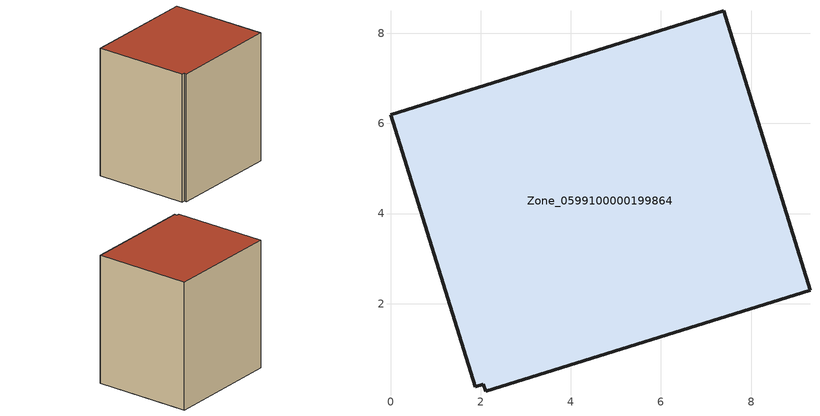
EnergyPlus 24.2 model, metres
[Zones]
Zone_0599100000199864
 floor ground (C_G): 7.39,8.5 9.31,2.3 2.11,0.06 2.06,0.22 1.88,0.16 0,6.19 z0
 wall outside (C_F): 9.31,2.3 7.39,8.5 0,6.19 1.88,0.16 2.06,0.22 2.11,0.06 9.31,2.3 z0:8.62
 roof outside (C_R): 7.39,8.5 0,6.19 1.88,0.16 2.06,0.22 2.11,0.06 9.31,2.3 z8.62
[BUILDING]
Pand.0599100000199864: North Axis=0; Terrain=City; Loads Convergence Tolerance Value=0.04; Temperature Convergence Tolerance Value=0.4; Solar Distribution=FullExterior; Maximum Number of Warmup Days=25; Minimum Number of Warmup Days=1
[Site:Location]
Rotterdam.The.Hague.AP_ZH_NLD Design_Conditions: Latitude=51.96; Longitude=4.45; Time Zone=1; Elevation=-4.5
[SITE:GROUNDTEMPERATURE:BUILDINGSURFACE]
18, 18, 18, 18, 18, 18, 18, 18, 18, 18, 18, 18
[MATERIAL] Thermal Absorptance=0.9; Solar Absorptance=0.7; Visible Absorptance=0.7
Name | Roughness | Thickness | Conductivity | Density | Specific Heat
G.TC.1975-1991 | MediumSmooth | 0.15 | 0.288461 | 540 | 1210
F.TC.1975-1991 | Rough | 0.3 | 0.230769 | 1920 | 840
R.TC.1975-1991 | MediumRough | 0.2 | 0.153846 | 1500 | 1000
[CONSTRUCTION]
C_G: G.TC.1975-1991
C_F: F.TC.1975-1991
C_R: R.TC.1975-1991
[ZONE]
Zone_0599100000199864: Type=1; Multiplier=1; Ceiling Height=Autocalculate; Volume=Autocalculate; Floor Area=autocalculate; Part of Total Floor Area=Yes
[ZONEINFILTRATION:DESIGNFLOWRATE]
Infil_Zone_0599100000199864: Zone or ZoneList or Space or SpaceList=Zone_0599100000199864; Schedule=AlwaysOn; Design Flow Rate Calculation Method=Flow/Area; Flow Rate per Floor Area=0.003; Constant Term Coefficient=1; Temperature Term Coefficient=0; Velocity Term Coefficient=0; Velocity Squared Term Coefficient=0
[HVACTEMPLATE:ZONE:IDEALLOADSAIRSYSTEM]
Zone_0599100000199864: Maximum Heating Supply Air Temperature=50; Minimum Cooling Supply Air Temperature=13; Maximum Heating Supply Air Humidity Ratio=0.0156; Minimum Cooling Supply Air Humidity Ratio=0.0077; Heating Limit=NoLimit; Cooling Limit=NoLimit; Dehumidification Control Type=ConstantSensibleHeatRatio; Cooling Sensible Heat Ratio=0.7; Dehumidification Setpoint=60; Humidification Control Type=None; Humidification Setpoint=30; Outdoor Air Method=None; Outdoor Air Flow Rate per Person=0.00944; Outdoor Air Flow Rate per Zone Floor Area=0; Outdoor Air Flow Rate per Zone=0; Demand Controlled Ventilation Type=None; Outdoor Air Economizer Type=NoEconomizer; Heat Recovery Type=None; Sensible Heat Recovery Effectiveness=0.7; Latent Heat Recovery Effectiveness=0.65
[ZONECONTROL:THERMOSTAT]
ThermostatControl_Zone_0599100000199864: Zone or ZoneList=Zone_0599100000199864; Control Type Schedule=DualSetpointControlType; Control 1=Thermostat_Zone_0599100000199864; Temperature Difference Between Cutout And Setpoint=0
[THERMOSTATSETPOINT:DUALSETPOINT]
Thermostat_Zone_0599100000199864: Heating Setpoint Temperature Schedule=HeatingSetpoint_Zone_0599100000199864; Cooling Setpoint Temperature Schedule=CoolingSetpoint_Zone_0599100000199864
[SCHEDULE:COMPACT]
HeatingSetpoint_Zone_0599100000199864: Through: 12/31, For: AllDays, Until: 24:00, 21
CoolingSetpoint_Zone_0599100000199864: Through: 12/31, For: AllDays, Until: 24:00, 24
DualSetpointControlType: Through: 12/31, For: AllDays, Until: 24:00, 4
AlwaysOn: Through: 12/31, For: AllDays, Until: 24:00, 1
